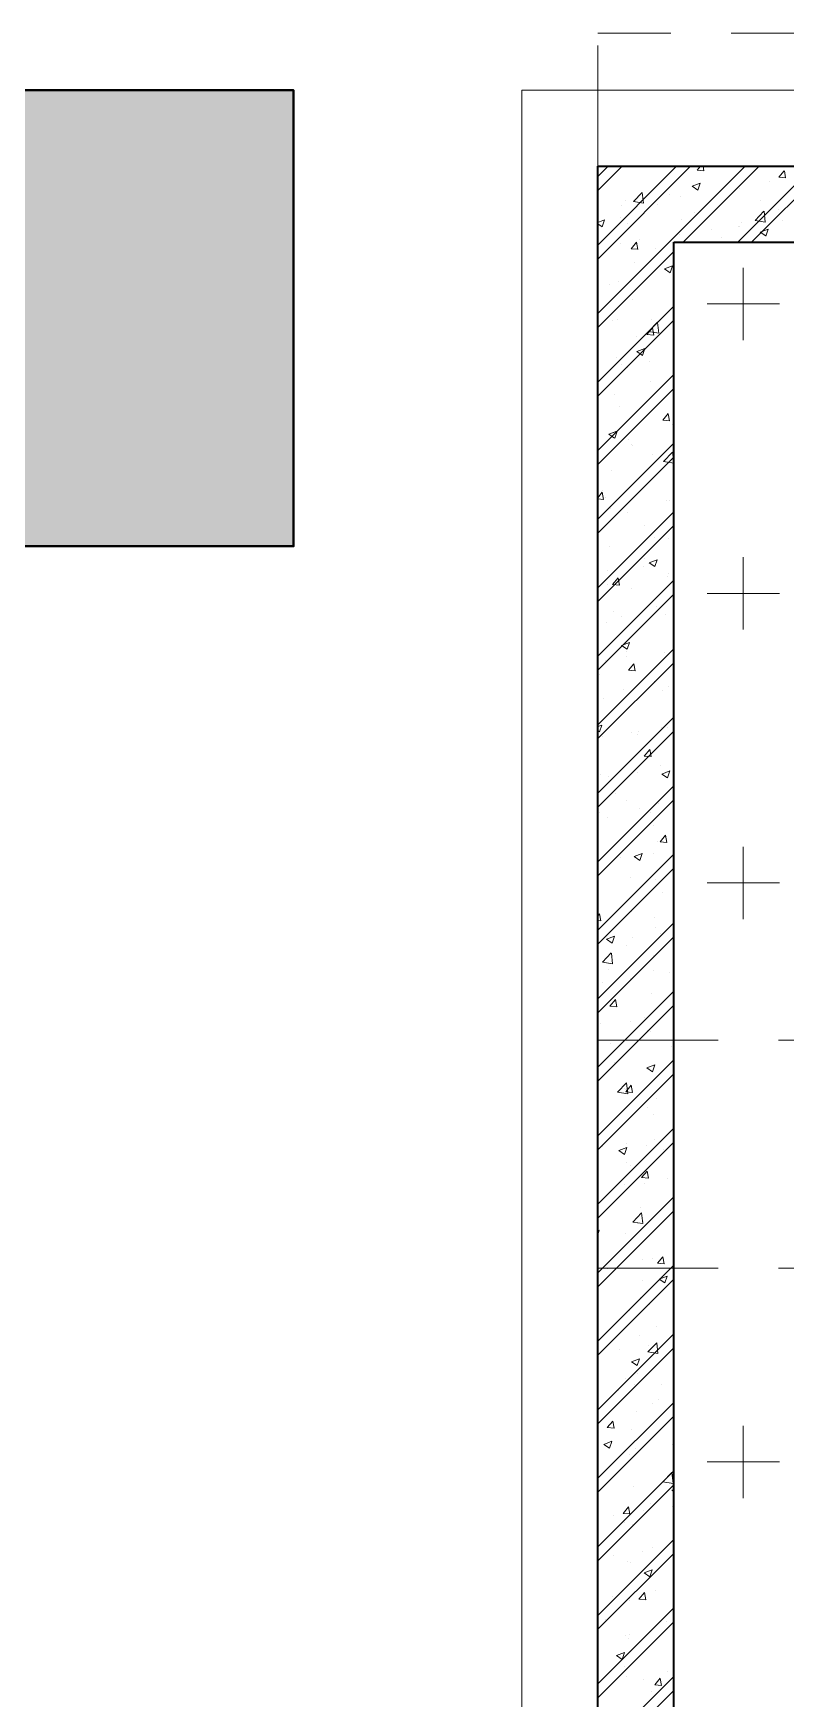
# Model space of a CAD drawing. Header units: millimetres. Extents: x 115500 to 206800, y -6300 to 53700.
# Drawn here: x 130815 to 132795, y 33667 to 38050 of the extents above; entities that cross this region are included whole.
import ezdxf

# ---------------------------------------------------------------- set-up
doc = ezdxf.new("R2010")
doc.units = ezdxf.units.MM
doc.linetypes.add('HIDDEN2', pattern=[4.7625, 3.175, -1.5875])
doc.layers.get('0').update_dxf_attribs({"lineweight": 20})
for name, color, linetype, lineweight in [('HT_5F_Col$0$NDC_S-COLUMN', 4, 'Continuous', 40), ('HT_5F_Col$0$NDC_S_HATCH COLUMN AND WALL', 251, 'Continuous', 13), ('NDC_S_BEAM', 3, 'HIDDEN2', 20), ('NDC_S_HATCH MATERIAL', 8, 'Continuous', 13), ('NDC_S_SLAB', 2, 'Continuous', 20), ('NDC_S_WALL', 6, 'Continuous', 35)]:
    doc.layers.add(name, color=color, linetype=linetype, lineweight=lineweight)

# ---------------------------------------------------------------- blocks, each defined once
blk = doc.blocks.new('HT_5F_Col$0$cot')
at = {"layer": 'HT_5F_Col$0$NDC_S_HATCH COLUMN AND WALL', "ltscale": 0.005}
h = blk.add_hatch(color=256, dxfattribs=at)
h.dxf.hatch_style = 1
h.paths.add_polyline_path([(-0.5, 0.5), (0.5, 0.5), (0.5, -0.5), (-0.5, -0.5)])
at = {"layer": 'HT_5F_Col$0$NDC_S-COLUMN', "ltscale": 0.005}
blk.add_lwpolyline([(-0.5, 0.5), (0.5, 0.5), (0.5, -0.5), (-0.5, -0.5)], close=True, dxfattribs=at)

msp = doc.modelspace()

# ---------------------------------------------------------------- linework, layer by layer
at = {"layer": 'NDC_S_BEAM', "ltscale": 100}
for p, q in [((135350, 38050), (132300, 38050)), ((132300, 37700.4), (132300, 38050)), ((132300, 35400), (135350, 35400)), ((132300, 34800), (135350, 34800))]:
    msp.add_line(p, q, dxfattribs=at)
at = {"layer": 'NDC_S_HATCH MATERIAL', "linetype": 'Continuous', "ltscale": 100}
for p, q in [((132300, 37636.1), (132364.3, 37700.4)), ((132300, 37455.8), (132544.6, 37700.4)), ((132300, 37672.8), (132327.5, 37700.4)), ((132300, 37492.5), (132507.8, 37700.4)), ((132300, 37312.2), (132688.2, 37700.4)), ((132366.9, 37697.3), (132366.9, 37697.3)), ((132524.9, 37500.4), (132724.9, 37700.4)), ((132561.5, 37689.9), (132570.3, 37700.4)), ((132579.5, 37688.2), (132577.2, 37700.4)), ((132668.5, 37500.4), (132868.5, 37700.4)), ((132705.2, 37500.4), (132905.2, 37700.4)), ((132548.8, 37647.5), (132569.8, 37655.5)), ((132561.5, 37689.9), (132579.4, 37688.3)), ((132563.8, 37637.3), (132569.8, 37655.4)), ((132677.3, 37650.8), (132677.3, 37650.8)), ((132752.4, 37660.7), (132752.4, 37660.7)), ((132776.7, 37671.1), (132791.1, 37688.3)), ((132776.7, 37671.1), (132794.6, 37669.5)), ((132794.6, 37669.4), (132791.2, 37688.2)), ((132374.2, 37610.9), (132374.2, 37610.9)), ((132394.1, 37607), (132417.5, 37631.3)), ((132394.1, 37607), (132420.8, 37602.8)), ((132420.8, 37602.7), (132417.5, 37631.2)), ((132487.9, 37625.9), (132487.9, 37625.9)), ((132519, 37619.9), (132519, 37619.9)), ((132548.8, 37647.5), (132563.7, 37637.4)), ((132673.1, 37641), (132673.1, 37641)), ((132729.1, 37609.5), (132729.1, 37609.5)), ((132359.3, 37565.8), (132359.3, 37565.8)), ((132363.2, 37597.4), (132363.2, 37597.4)), ((132456.2, 37599.3), (132456.2, 37599.3)), ((132554.1, 37579.5), (132554.1, 37579.5)), ((132616.3, 37592.5), (132616.3, 37592.5)), ((132714.3, 37557.3), (132737.6, 37581.7)), ((132741, 37553.1), (132737.7, 37581.6)), ((132776.5, 37585.8), (132776.5, 37585.8)), ((132300, 37551.9), (132317.7, 37558.8)), ((132300, 37548.5), (132311.7, 37540.6)), ((132311.7, 37540.5), (132317.8, 37558.7)), ((132379.2, 37549.4), (132379.2, 37549.4)), ((132515.4, 37520), (132515.4, 37520)), ((132519.5, 37559), (132519.5, 37559)), ((132598.4, 37532.5), (132598.4, 37532.5)), ((132669.4, 37541.2), (132669.4, 37541.2)), ((132673.5, 37542.4), (132673.5, 37542.4)), ((132679.6, 37552.2), (132679.6, 37552.2)), ((132714.3, 37557.3), (132741, 37553.2)), ((132727.9, 37526.7), (132748.9, 37534.7)), ((132727.9, 37526.7), (132742.8, 37516.6)), ((132742.8, 37516.5), (132748.9, 37534.6)), ((132787.1, 37557.4), (132787.1, 37557.4)), ((132300, 37275.5), (132500, 37475.5)), ((132359.6, 37497.5), (132359.6, 37497.5)), ((132387.9, 37483.1), (132402.4, 37500.3)), ((132387.9, 37483.1), (132405.9, 37481.5)), ((132405.9, 37481.4), (132402.4, 37500.2)), ((132408.9, 37507.6), (132408.9, 37507.6)), ((132451.1, 37483.6), (132451.1, 37483.6)), ((132626, 37513.6), (132626, 37513.6)), ((132396.5, 37446.8), (132396.5, 37446.8)), ((132475.8, 37429.9), (132496.8, 37438)), ((132490.8, 37419.7), (132496.8, 37437.9)), ((132683.2, 37242.7), (132683.2, 37433.2)), ((132330, 37389.3), (132330, 37389.3)), ((132355.9, 37397.7), (132355.9, 37397.7)), ((132475.8, 37429.9), (132490.7, 37419.8)), ((132390.7, 37348.6), (132390.7, 37348.6)), ((132300, 37131.9), (132500, 37331.9)), ((132588, 37338), (132778.5, 37338)), ((132300, 37095.1), (132500, 37295.1)), ((132338.1, 37293.5), (132338.1, 37293.5)), ((132352.3, 37297.8), (132352.3, 37297.8)), ((132429.6, 37257.4), (132444, 37274.6)), ((132429.6, 37257.4), (132447.5, 37255.8)), ((132433.9, 37265.1), (132457.2, 37289.4)), ((132433.9, 37265.1), (132460.6, 37260.9)), ((132440.6, 37295.9), (132440.6, 37295.9)), ((132447.5, 37255.7), (132444.1, 37274.5)), ((132460.6, 37260.8), (132457.3, 37289.3)), ((132498.2, 37286.7), (132498.2, 37286.7)), ((132401.4, 37253.2), (132401.4, 37253.2)), ((132402.8, 37212.4), (132423.8, 37220.4)), ((132402.8, 37212.4), (132417.7, 37202.3)), ((132417.8, 37202.2), (132423.8, 37220.3)), ((132348.6, 37197.9), (132348.6, 37197.9)), ((132361.6, 37177.6), (132361.6, 37177.6)), ((132378.3, 37169.6), (132378.3, 37169.6)), ((132436.8, 37187.4), (132436.8, 37187.4)), ((132300, 36951.6), (132500, 37151.6)), ((132438.6, 37134.3), (132438.6, 37134.3)), ((132300, 36914.8), (132500, 37114.8)), ((132345, 37098.1), (132345, 37098.1)), ((132450.2, 37103.7), (132450.2, 37103.7)), ((132471.4, 37084.1), (132471.4, 37084.1)), ((132357.8, 37069.1), (132357.8, 37069.1)), ((132471.2, 37031.8), (132485.7, 37049)), ((132489.2, 37030.1), (132485.7, 37048.9)), ((132329.8, 36994.8), (132350.8, 37002.9)), ((132329.8, 36994.8), (132344.7, 36984.8)), ((132341.3, 36998.2), (132341.3, 36998.2)), ((132344.8, 36984.6), (132350.9, 37002.8)), ((132471.2, 37031.8), (132489.1, 37030.2)), ((132497.1, 37020.7), (132497.1, 37020.7)), ((132300, 36771.3), (132500, 36971.3)), ((132380.1, 36981), (132380.1, 36981)), ((132389.8, 36968.7), (132389.8, 36968.7)), ((132392.5, 36965.7), (132392.5, 36965.7)), ((132300, 36734.5), (132500, 36934.5)), ((132443.4, 36940.7), (132443.4, 36940.7)), ((132473.6, 36923.2), (132497, 36947.5)), ((132473.6, 36923.2), (132500, 36919.1)), ((132493.5, 36920.8), (132493.5, 36920.8)), ((132500, 36922), (132497, 36947.4)), ((132337.7, 36898.3), (132337.7, 36898.3)), ((132300, 36827.7), (132312.1, 36842.2)), ((132300, 36824.7), (132315.6, 36823.4)), ((132315.6, 36823.2), (132312.1, 36842.1)), ((132313.6, 36847.4), (132313.6, 36847.4)), ((132320.5, 36828.5), (132320.5, 36828.5)), ((132480.6, 36821.7), (132480.6, 36821.7)), ((132489.8, 36820.9), (132489.8, 36820.9)), ((132300, 36591), (132500, 36791)), ((132334, 36798.5), (132334, 36798.5)), ((132377.4, 36789.7), (132377.4, 36789.7)), ((132300, 36554.2), (132500, 36754.2)), ((132424.2, 36754), (132424.2, 36754)), ((132499.3, 36763.9), (132499.3, 36763.9)), ((132330.4, 36698.6), (132330.4, 36698.6)), ((132449.3, 36723.8), (132449.3, 36723.8)), ((132486.2, 36721.1), (132486.2, 36721.1)), ((132420.3, 36645.6), (132420.3, 36645.6)), ((132422.2, 36668.4), (132422.2, 36668.4)), ((132435.9, 36656.5), (132456.9, 36664.5)), ((132435.9, 36656.5), (132450.8, 36646.4)), ((132450.8, 36646.3), (132456.9, 36664.4)), ((132683.2, 36480.7), (132683.2, 36671.2)), ((132300, 36410.6), (132500, 36610.6)), ((132325.3, 36634.9), (132325.3, 36634.9)), ((132326.7, 36598.7), (132326.7, 36598.7)), ((132339.3, 36599.3), (132353.7, 36616.5)), ((132339.3, 36599.3), (132357.2, 36597.7)), ((132345.2, 36635.7), (132345.2, 36635.7)), ((132357.2, 36597.6), (132353.8, 36616.4)), ((132482.5, 36621.2), (132482.5, 36621.2)), ((132485.4, 36628.1), (132485.4, 36628.1)), ((132300, 36373.9), (132500, 36573.9)), ((132388.9, 36588.8), (132388.9, 36588.8)), ((132588, 36576), (132778.5, 36576)), ((132341.4, 36527.3), (132341.4, 36527.3)), ((132362.5, 36515.9), (132362.5, 36515.9)), ((132455, 36542.2), (132455, 36542.2)), ((132478.9, 36521.3), (132478.9, 36521.3)), ((132323.1, 36498.9), (132323.1, 36498.9)), ((132300, 36230.3), (132500, 36430.3)), ((132362.9, 36438.9), (132383.9, 36447)), ((132362.9, 36438.9), (132377.8, 36428.9)), ((132376.1, 36423.9), (132376.1, 36423.9)), ((132377.9, 36428.8), (132383.9, 36446.9)), ((132300, 36193.6), (132500, 36393.6)), ((132319.4, 36399), (132319.4, 36399)), ((132376.5, 36409.8), (132376.5, 36409.8)), ((132380.9, 36373.6), (132395.4, 36390.8)), ((132398.9, 36371.9), (132395.4, 36390.7)), ((132475.2, 36421.5), (132475.2, 36421.5)), ((132304.1, 36362.6), (132304.1, 36362.6)), ((132380.9, 36373.6), (132398.8, 36372)), ((132448.4, 36343.9), (132448.4, 36343.9)), ((132464.2, 36355.8), (132464.2, 36355.8)), ((132315.8, 36299.1), (132315.8, 36299.1)), ((132367.3, 36322.3), (132367.3, 36322.3)), ((132471.6, 36321.6), (132471.6, 36321.6)), ((132486.7, 36330.5), (132486.7, 36330.5)), ((132300, 36050), (132500, 36250)), ((132300, 36225.3), (132310.9, 36229.5)), ((132300, 36214.6), (132304.8, 36211.3)), ((132300, 36013.3), (132500, 36213.3)), ((132304.9, 36211.2), (132310.9, 36229.4)), ((132388, 36208.9), (132388, 36208.9)), ((132407.7, 36212.2), (132407.7, 36212.2)), ((132468, 36221.7), (132468, 36221.7)), ((132482.8, 36222.1), (132482.8, 36222.1)), ((132312.1, 36199.2), (132312.1, 36199.2)), ((132404.5, 36203.3), (132404.5, 36203.3)), ((132422.5, 36147.9), (132437, 36165.2)), ((132440.5, 36146.3), (132437, 36165.1)), ((132422.5, 36147.9), (132440.5, 36146.4)), ((132464.3, 36121.9), (132464.3, 36121.9)), ((132308.5, 36099.4), (132308.5, 36099.4)), ((132328.8, 36093.9), (132328.8, 36093.9)), ((132403.9, 36103.8), (132403.9, 36103.8)), ((132469, 36100.6), (132490, 36108.7)), ((132469, 36100.6), (132483.9, 36090.5)), ((132483.9, 36090.4), (132490, 36108.6)), ((132300, 35869.7), (132500, 36069.7)), ((132300, 35833), (132500, 36033)), ((132346.1, 36050), (132346.1, 36050)), ((132375.6, 36029.9), (132375.6, 36029.9)), ((132304.8, 35999.5), (132304.8, 35999.5)), ((132325, 35985.5), (132325, 35985.5)), ((132409.4, 36009.7), (132409.4, 36009.7)), ((132438.6, 36000.4), (132438.6, 36000.4)), ((132460.7, 36022), (132460.7, 36022)), ((132447.5, 35964), (132447.5, 35964)), ((132301.2, 35899.6), (132301.2, 35899.6)), ((132457, 35922.1), (132457, 35922.1)), ((132464.1, 35922.3), (132478.6, 35939.5)), ((132464.1, 35922.3), (132482.1, 35920.7)), ((132482.1, 35920.6), (132478.6, 35939.4)), ((132683.2, 35718.7), (132683.2, 35909.2)), ((132300, 35689.4), (132500, 35889.4)), ((132359.7, 35882.1), (132359.7, 35882.1)), ((132396, 35883.1), (132417, 35891.1)), ((132396, 35883.1), (132410.9, 35873)), ((132410.9, 35872.9), (132417, 35891)), ((132446.6, 35890.8), (132446.6, 35890.8)), ((132300, 35652.6), (132500, 35852.6)), ((132387.1, 35829), (132387.1, 35829)), ((132453.4, 35822.3), (132453.4, 35822.3)), ((132588, 35814), (132778.5, 35814)), ((132470.2, 35788.7), (132470.2, 35788.7)), ((132300, 35726.7), (132305.1, 35732.7)), ((132308.6, 35713.8), (132305.1, 35732.6)), ((132388.2, 35737.5), (132388.2, 35737.5)), ((132449.7, 35722.4), (132449.7, 35722.4)), ((132300, 35714.6), (132308.5, 35713.9)), ((132300, 35509.1), (132500, 35709.1)), ((132451.4, 35697.2), (132451.4, 35697.2)), ((132466.4, 35680.3), (132466.4, 35680.3)), ((132300, 35472.3), (132500, 35672.3)), ((132323, 35665.5), (132344, 35673.6)), ((132323, 35665.5), (132337.9, 35655.5)), ((132337.9, 35655.4), (132344, 35673.5)), ((132374.8, 35650), (132374.8, 35650)), ((132391.3, 35670.4), (132391.3, 35670.4)), ((132312.6, 35605.3), (132335.9, 35629.6)), ((132312.6, 35605.3), (132339.3, 35601.1)), ((132339.3, 35601), (132336, 35629.5)), ((132446.1, 35622.5), (132446.1, 35622.5)), ((132312.4, 35552.1), (132312.4, 35552.1)), ((132328.5, 35585), (132328.5, 35585)), ((132387.5, 35562), (132387.5, 35562)), ((132446.6, 35584.1), (132446.6, 35584.1)), ((132488.6, 35578.2), (132488.6, 35578.2)), ((132300, 35328.8), (132500, 35528.8)), ((132332.2, 35489.8), (132346.7, 35507)), ((132350.2, 35488.1), (132346.7, 35506.9)), ((132442.4, 35522.7), (132442.4, 35522.7)), ((132300, 35292), (132500, 35492)), ((132332.2, 35489.8), (132350.2, 35488.2)), ((132308.6, 35443.6), (132308.6, 35443.6)), ((132386.3, 35449.1), (132386.3, 35449.1)), ((132422.2, 35458.6), (132422.2, 35458.6)), ((132430.2, 35424.9), (132430.2, 35424.9)), ((132438.8, 35422.8), (132438.8, 35422.8)), ((132333.3, 35391.4), (132333.3, 35391.4)), ((132493.4, 35384.6), (132493.4, 35384.6)), ((132300, 35148.5), (132500, 35348.5)), ((132343.3, 35340.3), (132343.3, 35340.3)), ((132429.1, 35327.2), (132450.1, 35335.3)), ((132444, 35317), (132450.1, 35335.1)), ((132300, 35111.7), (132500, 35311.7)), ((132352.3, 35263.4), (132375.7, 35287.7)), ((132379.1, 35259.1), (132375.7, 35287.6)), ((132429.1, 35327.2), (132444, 35317.1)), ((132435.1, 35322.9), (132435.1, 35322.9)), ((132352.3, 35263.4), (132379, 35259.2)), ((132370.5, 35272.4), (132370.5, 35272.4)), ((132373.8, 35264.1), (132388.3, 35281.4)), ((132373.8, 35264.1), (132391.8, 35262.6)), ((132373.9, 35270.1), (132373.9, 35270.1)), ((132391.8, 35262.5), (132388.3, 35281.3)), ((132453.8, 35246.9), (132453.8, 35246.9)), ((132431.5, 35223.1), (132431.5, 35223.1)), ((132445.8, 35204.3), (132445.8, 35204.3)), ((132300, 34968.1), (132500, 35168.1)), ((132300, 34931.4), (132500, 35131.4)), ((132312.1, 35119.1), (132312.1, 35119.1)), ((132356.1, 35109.6), (132377.1, 35117.7)), ((132356.1, 35109.6), (132371, 35099.6)), ((132371, 35099.5), (132377.1, 35117.6)), ((132374.9, 35128.6), (132374.9, 35128.6)), ((132427.8, 35123.2), (132427.8, 35123.2)), ((132450, 35138.4), (132450, 35138.4)), ((132472.2, 35112.4), (132472.2, 35112.4)), ((132375.3, 35078.8), (132375.3, 35078.8)), ((132385.4, 35069.2), (132385.4, 35069.2)), ((132415.5, 35038.5), (132429.9, 35055.7)), ((132415.5, 35038.5), (132433.4, 35036.9)), ((132424.2, 35023.3), (132424.2, 35023.3)), ((132433.4, 35036.8), (132430, 35055.6)), ((132484.7, 35035.1), (132484.7, 35035.1)), ((132300, 34787.8), (132500, 34987.8)), ((132371.1, 35020.1), (132371.1, 35020.1)), ((132300, 34751.1), (132500, 34951.1)), ((132392.1, 34921.5), (132415.5, 34945.8)), ((132412.6, 34959.9), (132412.6, 34959.9)), ((132418.8, 34917.3), (132415.5, 34945.7)), ((132300, 34898.6), (132304.1, 34900.2)), ((132300, 34887.8), (132304.1, 34900.1)), ((132373, 34890.2), (132373, 34890.2)), ((132392.1, 34921.5), (132418.8, 34917.3)), ((132405.8, 34916.8), (132405.8, 34916.8)), ((132420.5, 34923.5), (132420.5, 34923.5)), ((132300, 34607.5), (132500, 34807.5)), ((132354.1, 34806.6), (132354.1, 34806.6)), ((132416.9, 34823.6), (132416.9, 34823.6)), ((132444.9, 34824.4), (132444.9, 34824.4)), ((132457.1, 34812.8), (132471.6, 34830.1)), ((132457.1, 34812.8), (132475, 34811.3)), ((132475.1, 34811.2), (132471.6, 34830)), ((132300, 34570.8), (132500, 34770.8)), ((132326.9, 34798.4), (132326.9, 34798.4)), ((132417.4, 34766.3), (132417.4, 34766.3)), ((132462.2, 34771.3), (132483.2, 34779.4)), ((132462.2, 34771.3), (132477.1, 34761.2)), ((132477.1, 34761.1), (132483.2, 34779.3)), ((132413.2, 34723.7), (132413.2, 34723.7)), ((132384.5, 34689.3), (132384.5, 34689.3)), ((132437.4, 34705.1), (132437.4, 34705.1)), ((132300, 34427.2), (132500, 34627.2)), ((132454.6, 34647.3), (132454.6, 34647.3)), ((132301.5, 34604.3), (132300, 34612.5)), ((132300, 34604.6), (132301.5, 34604.4)), ((132300, 34390.5), (132500, 34590.5)), ((132358.5, 34586.7), (132358.5, 34586.7)), ((132409.6, 34623.9), (132409.6, 34623.9)), ((132431.9, 34579.6), (132455.3, 34603.9)), ((132433.6, 34596.6), (132433.6, 34596.6)), ((132458.6, 34575.4), (132455.3, 34603.9)), ((132498.7, 34587.2), (132500, 34588.7)), ((132498.7, 34587.2), (132500, 34587.1)), ((132389.2, 34553.8), (132410.2, 34561.8)), ((132389.2, 34553.8), (132404.1, 34543.7)), ((132404.1, 34543.6), (132410.2, 34561.7)), ((132431.9, 34579.6), (132458.6, 34575.5)), ((132372.1, 34510.4), (132372.1, 34510.4)), ((132405.9, 34524), (132405.9, 34524)), ((132354.7, 34478.3), (132354.7, 34478.3)), ((132396.2, 34494), (132396.2, 34494)), ((132459.4, 34453.7), (132459.4, 34453.7)), ((132468.3, 34493.3), (132468.3, 34493.3)), ((132300, 34246.9), (132500, 34446.9)), ((132300, 34210.1), (132500, 34410.1)), ((132402.3, 34424.1), (132402.3, 34424.1)), ((132444, 34444.5), (132444, 34444.5)), ((132325.2, 34380.3), (132339.6, 34397.6)), ((132325.2, 34380.3), (132343.1, 34378.8)), ((132343.1, 34378.7), (132339.7, 34397.5)), ((132389.4, 34374.9), (132389.4, 34374.9)), ((132683.2, 34194.7), (132683.2, 34385.2)), ((132316.2, 34336.2), (132337.2, 34344.3)), ((132316.2, 34336.2), (132331.1, 34326.2)), ((132331.1, 34326.1), (132337.2, 34344.2)), ((132336.5, 34341.5), (132336.5, 34341.5)), ((132398.6, 34324.2), (132398.6, 34324.2)), ((132496.6, 34334.8), (132496.6, 34334.8)), ((132383.6, 34309.5), (132383.6, 34309.5)), ((132499.9, 34281.6), (132499.9, 34281.6)), ((132588, 34290), (132778.5, 34290)), ((132300, 34066.6), (132500, 34266.6)), ((132310.4, 34256.6), (132310.4, 34256.6)), ((132471.7, 34237.7), (132495, 34262.1)), ((132471.7, 34237.7), (132498.3, 34233.6)), ((132498.4, 34233.5), (132495.1, 34262)), ((132300, 34029.8), (132500, 34229.8)), ((132395, 34224.4), (132395, 34224.4)), ((132495.2, 34215.4), (132500, 34217.3)), ((132495.2, 34215.4), (132500, 34212.2)), ((132341.3, 34147.9), (132341.3, 34147.9)), ((132366.8, 34154.7), (132381.3, 34171.9)), ((132366.8, 34154.7), (132384.7, 34153.1)), ((132384.8, 34153), (132381.3, 34171.8)), ((132421, 34163.2), (132421, 34163.2)), ((132438.2, 34181.5), (132438.2, 34181.5)), ((132496.1, 34173.1), (132496.1, 34173.1)), ((132371.2, 34130.5), (132371.2, 34130.5)), ((132391.3, 34124.5), (132391.3, 34124.5)), ((132300, 33886.3), (132500, 34086.3)), ((132443.1, 34064.6), (132443.1, 34064.6)), ((132300, 33849.5), (132500, 34049.5)), ((132342.1, 34044.9), (132342.1, 34044.9)), ((132378.5, 34029), (132378.5, 34029)), ((132387.7, 34024.6), (132387.7, 34024.6)), ((132417.2, 34054.8), (132417.2, 34054.8)), ((132422.2, 33997.9), (132443.2, 34006)), ((132422.2, 33997.9), (132437.2, 33987.8)), ((132437.2, 33987.7), (132443.3, 34005.9)), ((132338.2, 33936.5), (132338.2, 33936.5)), ((132382.7, 33929.6), (132382.7, 33929.6)), ((132408.4, 33929), (132422.9, 33946.3)), ((132408.4, 33929), (132426.4, 33927.5)), ((132426.4, 33927.3), (132422.9, 33946.2)), ((132451.9, 33951.4), (132451.9, 33951.4)), ((132300, 33706), (132500, 33906)), ((132384, 33924.8), (132384, 33924.8)), ((132300, 33669.2), (132500, 33869.2)), ((132320.1, 33875.7), (132320.1, 33875.7)), ((132480.3, 33868.9), (132480.3, 33868.9)), ((132372.9, 33833.1), (132372.9, 33833.1)), ((132380.4, 33824.9), (132380.4, 33824.9)), ((132383.4, 33835.4), (132383.4, 33835.4)), ((132349.2, 33780.3), (132370.3, 33788.4)), ((132349.2, 33780.3), (132364.2, 33770.3)), ((132364.2, 33770.2), (132370.3, 33788.3)), ((132370.3, 33750.6), (132370.3, 33750.6)), ((132300, 33525.6), (132500, 33725.6)), ((132376.8, 33725), (132376.8, 33725)), ((132420.6, 33716.4), (132420.6, 33716.4)), ((132450, 33703.4), (132464.5, 33720.6)), ((132468, 33701.7), (132464.5, 33720.5)), ((132483.5, 33739.7), (132483.5, 33739.7)), ((132300, 33488.9), (132500, 33688.9)), ((132442.2, 33684.7), (132442.2, 33684.7)), ((132450, 33703.4), (132468, 33701.8))]:
    msp.add_line(p, q, dxfattribs=at)
at = {"layer": 'NDC_S_SLAB', "ltscale": 10}
for p, q in [((132100, 37900.4), (138400, 37900.4)), ((132100, 17100.4), (132100, 37900.4))]:
    msp.add_line(p, q, dxfattribs=at)
at = {"layer": 'NDC_S_WALL', "ltscale": 100}
for p, q in [((132300, 37700.4), (138200, 37700.4)), ((132300, 17300.4), (132300, 37700.4)), ((132500, 37500.4), (138000, 37500.4)), ((132500, 17500.4), (132500, 37500.4))]:
    msp.add_line(p, q, dxfattribs=at)

# ---------------------------------------------------------------- block references
at = {"xscale": 1200, "yscale": 1200}
msp.add_blockref('HT_5F_Col$0$cot', (130900, 37300), dxfattribs=at)

doc.saveas('drawing.dxf')
